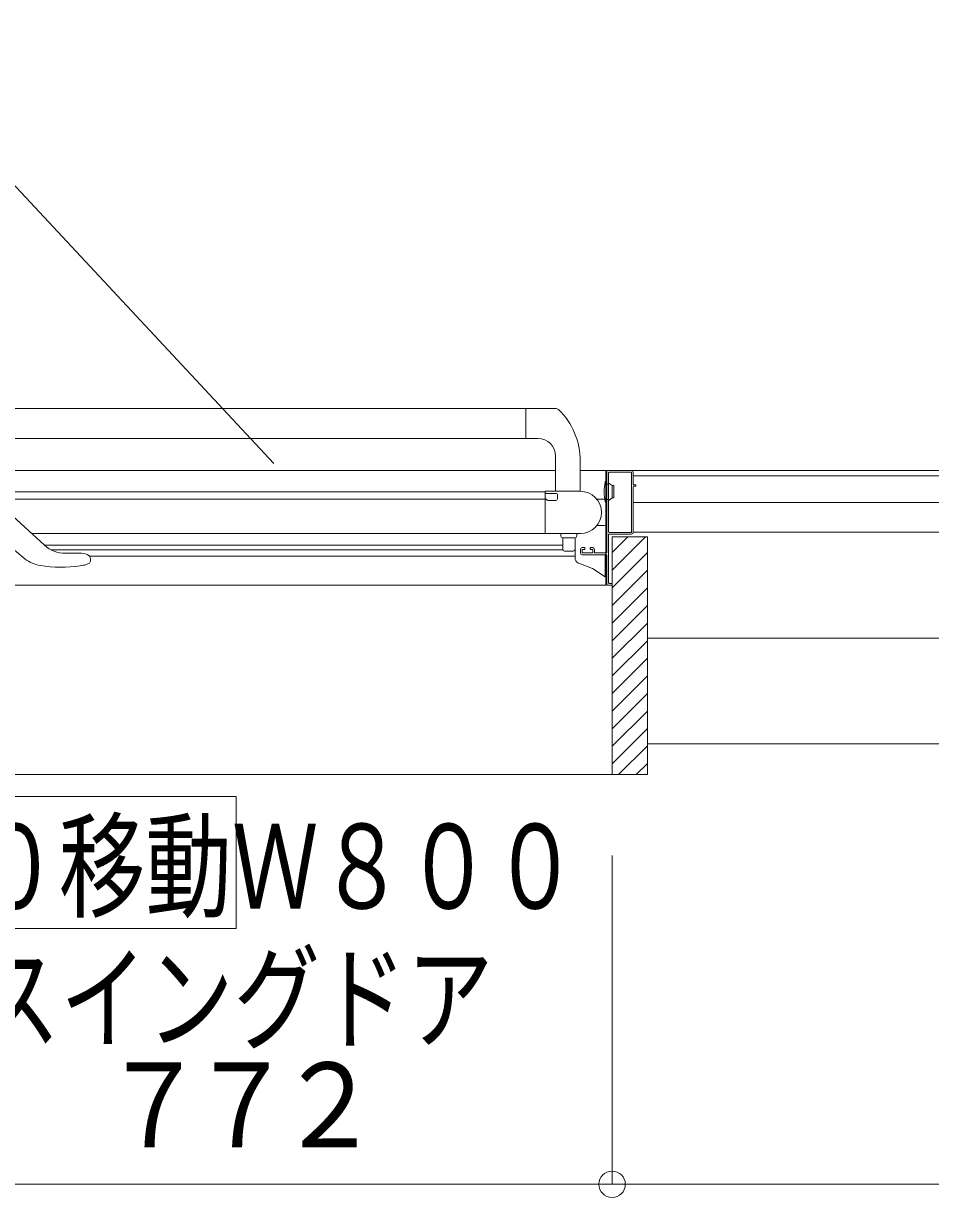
# Model space of a CAD drawing. Units: millimetres on the paper. Extents: x -305 to 305, y -152 to 152.
# Drawn here: x -141.65 to -121.07, y -33.39 to -6.75 of the extents above; entities that cross this region are included whole.
import ezdxf
from ezdxf.enums import TextEntityAlignment as Align

# ---------------------------------------------------------------- set-up
doc = ezdxf.new("R2010")
doc.units = ezdxf.units.MM
doc.linetypes.add('LONG_CHAIN', pattern=[21, 18, -1, 1, -1])
doc.linetypes.add('LONG_DOUBLE_CHAIN', pattern=[21.8, 18, -1, 0.6, -0.6, 0.6, -1])
doc.layers.add('0-0_0', color=7, linetype='Continuous', lineweight=9)
doc.layers.add('0-1_VIEW0001', color=7, linetype='Continuous', lineweight=9)
doc.styles.add('ＭＳ ゴシック', font='')
doc.styles.get('ＭＳ ゴシック').set_extended_font_data('MS Gothic')

# ---------------------------------------------------------------- blocks, each defined once
blk = doc.blocks.new('_ORIGIN')
at = {"layer": '0-0_0'}
blk.add_line((0, 0), (-1, 0), dxfattribs=at)
blk.add_circle((0, 0), 0.5, dxfattribs=at)

msp = doc.modelspace()

# ---------------------------------------------------------------- linework, layer by layer
at = {"layer": '0-1_VIEW0001', "linetype": 'LONG_DOUBLE_CHAIN'}
msp.add_line((-145.288, -6.748), (-135.964, -16.737), dxfattribs=at)
at = {"layer": '0-1_VIEW0001'}
for p, q in [((-129.564, -15.485), (-142.579, -15.485)), ((-130.252, -16.165), (-130.252, -15.485)), ((-129.972, -16.165), (-142.172, -16.165)), ((-129.572, -17.365), (-129.572, -16.565)), ((-129.012, -16.683), (-129.012, -17.365)), ((-129.571, -16.897), (-142.571, -16.897)), ((-119.732, -16.897), (-129.012, -16.897)), ((-129.012, -16.897), (-119.692, -16.897)), ((-128.411, -16.917), (-128.411, -18.753)), ((-127.851, -16.897), (-128.391, -16.897)), ((-128.371, -16.945), (-128.371, -18.289)), ((-127.859, -16.933), (-128.359, -16.933)), ((-127.847, -18.289), (-127.847, -16.945)), ((-127.811, -17.205), (-127.811, -16.937)), ((-127.811, -17.017), (-119.732, -17.017)), ((-128.411, -17.137), (-128.427, -17.137)), ((-128.399, -17.203), (-128.384, -17.203)), ((-128.291, -17.237), (-128.354, -17.19)), ((-128.251, -17.237), (-128.291, -17.237)), ((-128.291, -17.237), (-128.291, -17.517)), ((-128.251, -17.517), (-128.251, -17.237)), ((-127.811, -18.297), (-127.811, -17.261)), ((-127.759, -17.217), (-127.799, -17.217)), ((-127.799, -17.249), (-127.759, -17.249)), ((-127.751, -17.241), (-127.751, -17.225)), ((-142.331, -17.377), (-129.811, -17.377)), ((-129.811, -17.545), (-142.331, -17.545)), ((-129.811, -17.377), (-129.811, -18.325)), ((-129.811, -17.377), (-129.811, -17.399)), ((-129.811, -17.564), (-129.811, -18.317)), ((-129.806, -17.409), (-129.794, -17.416)), ((-129.794, -17.547), (-129.806, -17.554)), ((-129.011, -17.365), (-129.799, -17.365)), ((-129.788, -17.417), (-129.551, -17.417)), ((-129.783, -17.545), (-129.788, -17.545)), ((-129.571, -17.577), (-129.751, -17.577)), ((-129.531, -17.437), (-129.531, -17.537)), ((-128.471, -17.545), (-128.637, -17.545)), ((-128.431, -18.105), (-128.431, -17.585)), ((-128.399, -17.551), (-128.384, -17.551)), ((-142.157, -17.69), (-141.171, -18.591)), ((-128.411, -17.617), (-128.427, -17.617)), ((-127.811, -17.617), (-119.732, -17.617)), ((-141.615, -18.896), (-142.331, -18.305)), ((-129.011, -18.325), (-141.462, -18.325)), ((-129.451, -18.385), (-129.451, -18.325)), ((-129.091, -18.325), (-129.091, -18.385)), ((-128.471, -18.145), (-128.637, -18.145)), ((-128.371, -19.445), (-128.371, -18.349)), ((-128.359, -18.301), (-127.859, -18.301)), ((-128.359, -18.337), (-127.851, -18.337)), ((-80.13, -18.296), (-127.811, -18.296)), ((-141.177, -18.585), (-129.411, -18.585)), ((-129.411, -18.425), (-129.131, -18.425)), ((-129.411, -18.685), (-129.411, -18.425)), ((-129.131, -18.685), (-129.131, -18.425)), ((-128.919, -18.645), (-128.971, -18.645)), ((-128.731, -18.645), (-128.775, -18.645)), ((-128.291, -18.757), (-127.931, -18.397)), ((-128.291, -19.157), (-127.531, -18.397)), ((-127.491, -18.397), (-128.291, -18.397)), ((-128.291, -18.397), (-128.291, -23.797)), ((-127.491, -23.797), (-127.491, -18.397)), ((-141.612, -18.894), (-141.615, -18.896)), ((-141.018, -18.697), (-129.411, -18.697)), ((-140.702, -18.773), (-140.371, -18.772)), ((-140.336, -18.772), (-140.336, -18.772)), ((-140.15, -18.839), (-129.131, -18.839)), ((-140.131, -18.89), (-140.131, -18.949)), ((-129.171, -18.725), (-129.371, -18.725)), ((-129.131, -18.803), (-129.131, -18.657)), ((-129.131, -18.882), (-129.131, -18.803)), ((-129.011, -18.685), (-129.011, -18.765)), ((-128.971, -18.805), (-128.423, -18.805)), ((-128.967, -18.753), (-128.967, -18.697)), ((-128.955, -18.685), (-128.919, -18.685)), ((-128.739, -18.765), (-128.955, -18.765)), ((-128.907, -18.673), (-128.907, -18.657)), ((-128.787, -18.657), (-128.787, -18.673)), ((-128.775, -18.685), (-128.739, -18.685)), ((-128.727, -18.697), (-128.727, -18.753)), ((-128.691, -18.753), (-128.691, -18.685)), ((-128.423, -18.765), (-128.679, -18.765)), ((-128.451, -18.805), (-128.451, -19.295)), ((-128.411, -18.817), (-128.411, -19.485)), ((-128.291, -19.557), (-127.491, -18.757)), ((-141.272, -19.048), (-141.273, -19.051)), ((-140.364, -19.058), (-140.364, -19.054)), ((-140.267, -19.042), (-140.257, -19.039)), ((-140.257, -19.039), (-140.17, -19.005)), ((-129.045, -19), (-129.044, -18.999)), ((-128.291, -19.957), (-127.491, -19.157)), ((-128.451, -19.295), (-128.452, -19.297)), ((-128.399, -19.497), (-128.303, -19.497)), ((-128.303, -19.457), (-128.359, -19.457)), ((-128.291, -19.485), (-128.291, -19.469)), ((-128.291, -20.357), (-127.491, -19.557)), ((-128.291, -20.757), (-127.491, -19.957)), ((-128.291, -21.157), (-127.491, -20.357)), ((-128.291, -21.557), (-127.491, -20.757)), ((-128.291, -21.957), (-127.491, -21.157)), ((-128.291, -22.357), (-127.491, -21.557)), ((-128.291, -22.757), (-127.491, -21.957)), ((-128.291, -23.153), (-127.491, -22.353)), ((-128.291, -23.549), (-127.491, -22.749)), ((-128.143, -23.797), (-127.491, -23.145)), ((-80.132, -23.096), (-127.491, -23.096)), ((-127.747, -23.797), (-127.491, -23.541)), ((-159.97, -23.797), (-127.491, -23.797)), ((-158.82, -24.292), (-136.82, -24.292)), ((-136.82, -27.292), (-136.82, -24.292)), ((-128.292, -25.636), (-128.292, -33.095)), ((-128.292, -25.636), (-128.292, -33.095)), ((-158.82, -27.292), (-136.82, -27.292)), ((-128.892, -33.095), (-158.572, -33.095)), ((-88.332, -33.095), (-127.692, -33.095))]:
    msp.add_line(p, q, dxfattribs=at)
at = {"layer": '0-1_VIEW0001', "linetype": 'LONG_CHAIN'}
msp.add_line((-78.681, -20.696), (-127.491, -20.696), dxfattribs=at)
at = {"layer": '0-1_VIEW0001'}
for points in [[(-159.031, -19.497), (-128.431, -19.497), (-128.431, -16.897), (-129.011, -16.897)], [(-128.391, -16.897), (-128.406, -16.903), (-128.411, -16.917)], [(-128.359, -16.933), (-128.368, -16.937), (-128.371, -16.945)], [(-127.847, -16.945), (-127.851, -16.937), (-127.859, -16.933)], [(-127.811, -16.937), (-127.823, -16.909), (-127.851, -16.897)], [(-127.799, -17.217), (-127.808, -17.214), (-127.811, -17.205)], [(-127.811, -17.261), (-127.808, -17.253), (-127.799, -17.249)], [(-127.751, -17.225), (-127.754, -17.22), (-127.759, -17.217)], [(-127.759, -17.249), (-127.754, -17.247), (-127.751, -17.241)], [(-129.799, -17.365), (-129.808, -17.369), (-129.811, -17.377)], [(-129.811, -17.399), (-129.81, -17.404), (-129.806, -17.409)], [(-129.806, -17.554), (-129.81, -17.558), (-129.811, -17.564)], [(-129.794, -17.416), (-129.791, -17.417), (-129.788, -17.417)], [(-129.788, -17.545), (-129.791, -17.546), (-129.794, -17.547)], [(-129.751, -17.577), (-129.766, -17.571), (-129.771, -17.557), (-129.775, -17.549), (-129.783, -17.545)], [(-129.531, -17.537), (-129.543, -17.566), (-129.571, -17.577)], [(-129.551, -17.417), (-129.537, -17.423), (-129.531, -17.437)], [(-128.251, -17.517), (-128.291, -17.517), (-128.354, -17.565)], [(-128.371, -18.289), (-128.368, -18.298), (-128.359, -18.301)], [(-128.371, -18.349), (-128.368, -18.341), (-128.359, -18.337)], [(-127.859, -18.301), (-127.851, -18.298), (-127.847, -18.289)], [(-127.851, -18.337), (-127.823, -18.326), (-127.811, -18.297)], [(-128.971, -18.645), (-129, -18.657), (-129.011, -18.685)], [(-128.907, -18.657), (-128.911, -18.649), (-128.919, -18.645)], [(-128.775, -18.645), (-128.784, -18.649), (-128.787, -18.657)], [(-128.691, -18.685), (-128.703, -18.657), (-128.731, -18.645)], [(-129.011, -18.765), (-129, -18.794), (-128.971, -18.805)], [(-128.967, -18.697), (-128.964, -18.689), (-128.955, -18.685)], [(-128.955, -18.765), (-128.964, -18.762), (-128.967, -18.753)], [(-128.919, -18.685), (-128.911, -18.682), (-128.907, -18.673)], [(-128.787, -18.673), (-128.784, -18.682), (-128.775, -18.685)], [(-128.739, -18.685), (-128.731, -18.689), (-128.727, -18.697)], [(-128.727, -18.753), (-128.731, -18.762), (-128.739, -18.765)], [(-128.679, -18.765), (-128.688, -18.762), (-128.691, -18.753)], [(-128.411, -18.753), (-128.415, -18.762), (-128.423, -18.765)], [(-128.423, -18.805), (-128.415, -18.809), (-128.411, -18.817)], [(-140.257, -19.039), (-140.259, -19.039), (-140.272, -19.041), (-140.295, -19.045), (-140.327, -19.049), (-140.364, -19.054)], [(-129.044, -18.999), (-129.052, -18.997), (-129.065, -18.991)], [(-129.044, -18.999), (-128.739, -19.12), (-128.47, -19.295)], [(-128.47, -19.295), (-128.47, -19.296), (-128.469, -19.297), (-128.463, -19.303), (-128.459, -19.304), (-128.456, -19.304), (-128.455, -19.304), (-128.453, -19.302), (-128.452, -19.3), (-128.452, -19.297)], [(-128.359, -19.457), (-128.368, -19.454), (-128.371, -19.445)], [(-128.411, -19.485), (-128.408, -19.494), (-128.399, -19.497)], [(-128.291, -19.469), (-128.295, -19.461), (-128.303, -19.457)], [(-128.303, -19.497), (-128.295, -19.494), (-128.291, -19.485)]]:
    msp.add_lwpolyline(points, dxfattribs=at)
for centre, radius, start, end in [((-129.564, -15.565), 0.08, 45.7799, 90), ((-130.652, -16.683), 1.64, 0, 45.7799), ((-129.972, -16.565), 0.4, 0, 90), ((-127.429, -17.377), 1.043, 167.576, 192.424), ((-128.427, -17.157), 0.02, 90, 167.576), ((-128.399, -17.191), 0.012, 180, 270), ((-128.384, -17.191), 0.012, 270, 340.5288), ((-128.361, -17.199), 0.012, 52.8391, 160.5288), ((-129.011, -17.845), 0.48, 270, 90), ((-128.471, -17.585), 0.04, 0, 90), ((-128.399, -17.563), 0.012, 90, 180), ((-128.384, -17.563), 0.012, 19.4712, 90), ((-128.361, -17.555), 0.012, 199.4712, 307.1608), ((-128.427, -17.597), 0.02, 192.424, 270), ((-128.471, -18.105), 0.04, 270, 0), ((-129.411, -18.385), 0.04, 180, 270), ((-129.131, -18.385), 0.04, 270, 0), ((-140.703, -18.079), 0.693, 227.5638, 270.1113), ((-141.156, -18.341), 0.72, 230.4856, 260.6984), ((-140.33, -37.184), 18.412, 90.0166, 90.1273), ((-140.336, -17.936), 0.836, 269.9965, 270.4865), ((-140.329, -19.049), 0.277, 89.9707, 90.7402), ((-140.328, -19.052), 0.28, 54.184, 91.096), ((-140.211, -18.89), 0.08, 360, 54.184), ((-129.371, -18.685), 0.04, 180, 270), ((-129.171, -18.685), 0.04, 270, 0), ((-129.014, -18.885), 0.118, 178.4626, 244.2131), ((-140.798, -16.155), 2.935, 260.6984, 278.5184), ((-140.191, -18.949), 0.06, 290.9739, 360)]:
    msp.add_arc(centre, radius, start, end, dxfattribs=at)

# ---------------------------------------------------------------- block references
at = {"layer": '0-1_VIEW0001', "xscale": 0.6, "yscale": 0.6}
msp.add_blockref('_ORIGIN', (-128.292, -33.095), dxfattribs=at)
at = {"layer": '0-1_VIEW0001', "xscale": 0.6, "yscale": 0.6, "rotation": 180}
msp.add_blockref('_ORIGIN', (-128.292, -33.095), dxfattribs=at)

# ---------------------------------------------------------------- texts
at = {"layer": '0-1_VIEW0001', "style": 'ＭＳ ゴシック'}
for s, width, p in [('ドア位置ＡＬ２５０移動Ｗ８００', 0.75, (-158.535, -27.412)), ('２枚折りドア／スイングドア', 0.75, (-156.535, -30.409)), ('７', 0.9, (-139.873, -32.829)), ('７', 0.9, (-137.885, -32.829)), ('２', 0.9, (-135.897, -32.829))]:
    msp.add_text(s, height=1.921, dxfattribs=dict(at, width=width)).set_placement(p, align=Align.BOTTOM_LEFT)

doc.saveas('drawing.dxf')
